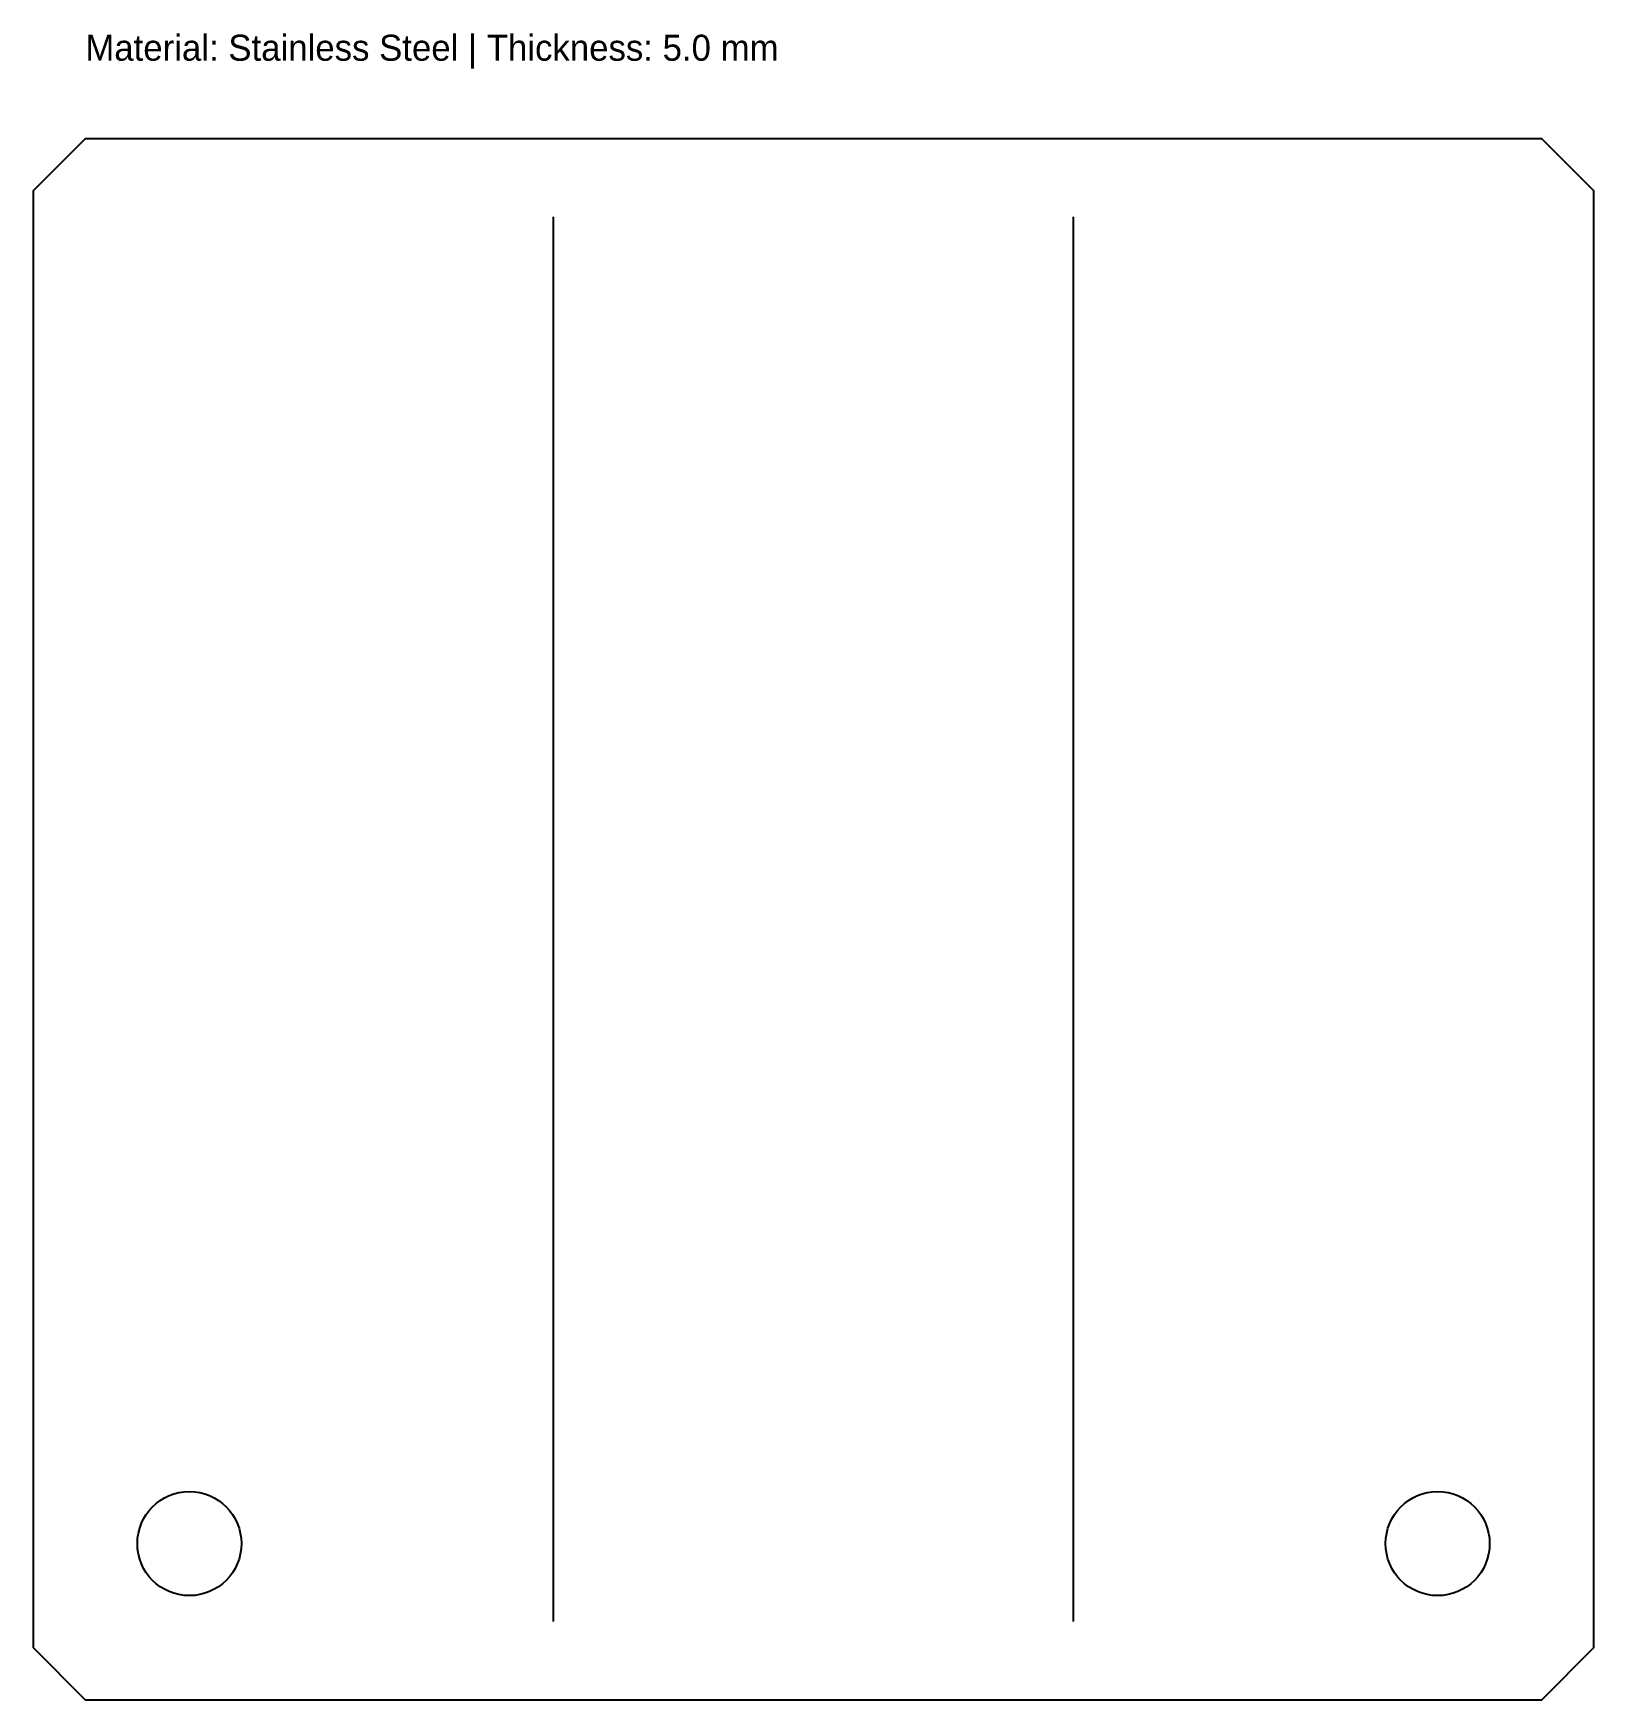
# Model space of a CAD drawing. Header units: metres. Extents: x 0 to 300, y 0 to 320.
import ezdxf

# ---------------------------------------------------------------- set-up
doc = ezdxf.new("R2010")
doc.units = ezdxf.units.M

msp = doc.modelspace()

# ---------------------------------------------------------------- linework, layer by layer
at = {"layer": 'CONTOUR'}
msp.add_lwpolyline([(10, 0), (290, 0), (300, 10), (300, 290), (290, 300), (10, 300), (0, 290), (0, 10)], close=True, dxfattribs=at)
at = {"layer": 'CREASE'}
for p, q in [((100, 15), (100, 285)), ((200, 15), (200, 285))]:
    msp.add_line(p, q, dxfattribs=at)
at = {"layer": 'HOLES'}
for centre in [(30, 30), (270, 30)]:
    msp.add_circle(centre, 10, dxfattribs=at)

# ---------------------------------------------------------------- texts
at = {"layer": 'NOTES'}
msp.add_text('Material: Stainless Steel | Thickness: 5.0 mm', height=5, dxfattribs=at).set_placement((10, 315))

doc.saveas('drawing.dxf')
